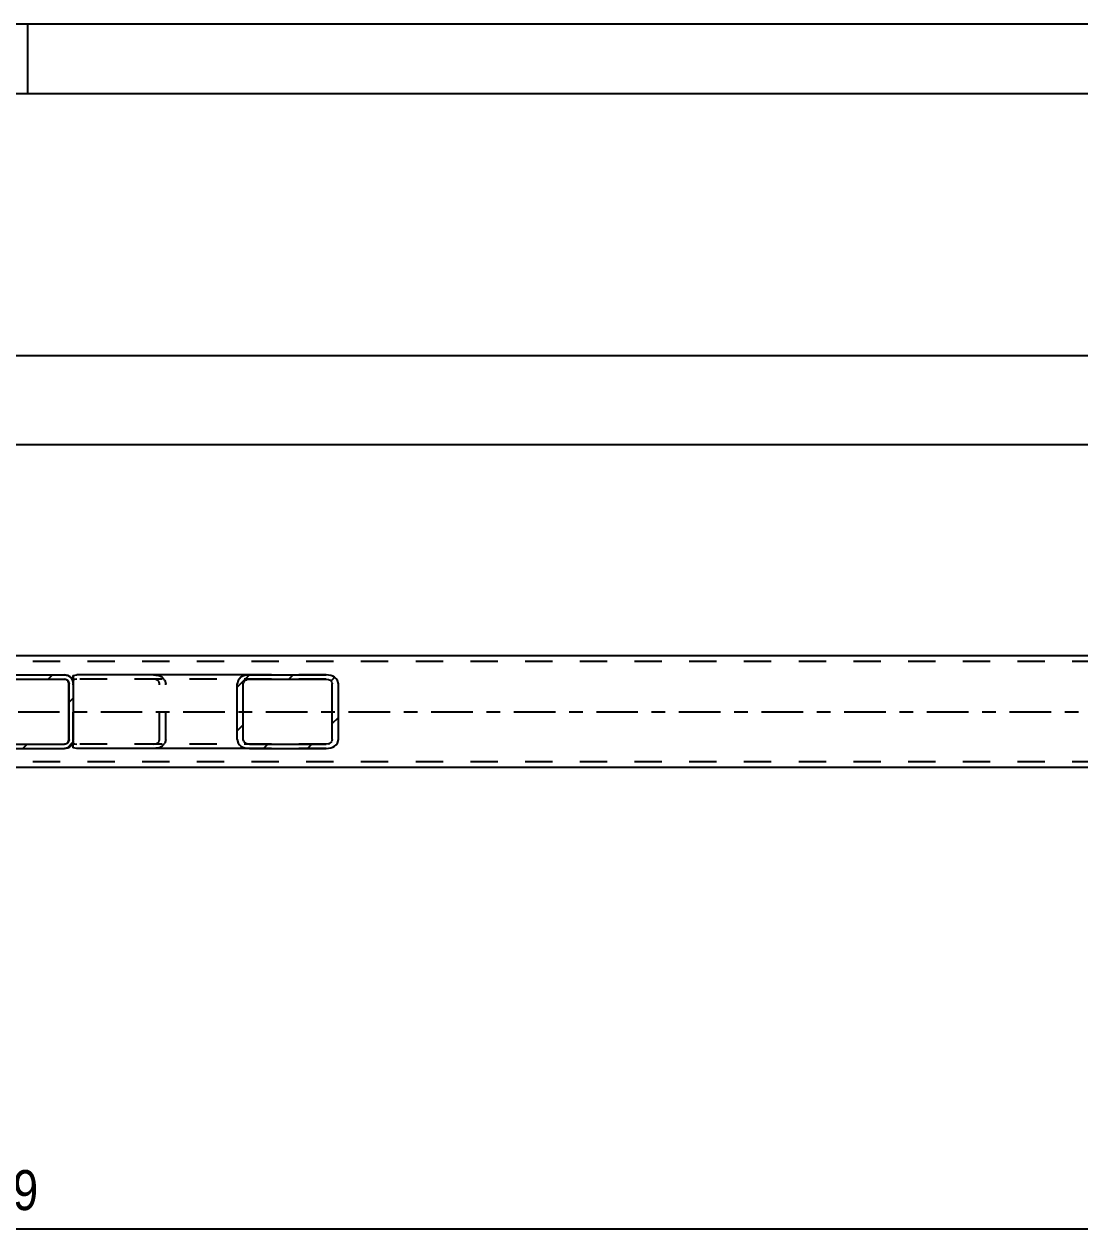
# Model space of a CAD drawing. Header units: millimetres. Extents: x -107 to 734, y -429 to 165.
# Drawn here: x 314.1 to 389.8, y 79 to 165.3 of the extents above; entities that cross this region are included whole.
import ezdxf

# ---------------------------------------------------------------- set-up
doc = ezdxf.new("R2010")
doc.units = ezdxf.units.MM
doc.linetypes.add('DXK_LINE_DOT2', pattern=[3.9198, 1.9599, -1.9599])
doc.linetypes.add('DXK_LINE_DOT3', pattern=[5.9187, 2.979, -0.9799, 0.9799, -0.9799])
doc.styles.add('Arial Narrow', font='ARIALN.TTF', dxfattribs={"height": 0.2})

# ---------------------------------------------------------------- blocks, each defined once
blk = doc.blocks.new('Unknown-761544594-1163')
at = {"color": 5, "linetype": 'Continuous'}
for p, q in [((734.401, 165.331), (-106.599, 165.331)), ((314.401, 160.331), (314.401, 165.331)), ((729.401, 160.331), (-101.599, 160.331))]:
    blk.add_line(p, q, dxfattribs=at)
blk = doc.blocks.new('Part-761544594-5013 - 4872')
at = {"linetype": 'Continuous'}
h = blk.add_hatch(dxfattribs=at)
h.set_pattern_fill('', scale=0.7, style=0, pattern_type=0)
h.set_pattern_definition([(45, (330.2734, 118.7013), (-1.57154, 1.57154), [])])
h.paths.add_polyline_path([(335.77, 118.701), (330.273, 118.701), (329.937, 118.653), (329.651, 118.514), (329.461, 118.306), (329.394, 118.061), (329.394, 114.061), (329.461, 113.816), (329.651, 113.609), (329.937, 113.47), (330.273, 113.421), (335.77, 113.421), (336.107, 113.47), (336.392, 113.609), (336.583, 113.816), (336.65, 114.061), (336.65, 118.061), (336.583, 118.306), (336.392, 118.514), (336.107, 118.653)])
h.paths.add_polyline_path([(336.081, 118.288), (336.176, 118.184), (336.21, 118.061), (336.21, 114.061), (336.176, 113.939), (336.081, 113.835), (335.938, 113.766), (335.77, 113.741), (330.273, 113.741), (330.105, 113.766), (329.962, 113.835), (329.867, 113.939), (329.834, 114.061), (329.834, 118.061), (329.867, 118.184), (329.962, 118.288), (330.105, 118.357), (330.273, 118.381), (335.77, 118.381), (335.938, 118.357)])
at = {"color": 2, "linetype": 'Continuous'}
for p, q in [((317.653, 118.664), (317.91, 118.701)), ((317.653, 118.653), (317.653, 118.664)), ((317.653, 118.514), (317.653, 118.653)), ((317.653, 118.514), (317.653, 118.314)), ((317.654, 118.306), (317.653, 118.514)), ((317.653, 118.314), (317.653, 118.288)), ((317.653, 118.288), (317.653, 118.184)), ((317.654, 118.306), (317.654, 118.131)), ((330.273, 118.701), (317.91, 118.701)), ((329.461, 118.306), (329.394, 118.061)), ((330.273, 118.701), (329.937, 118.653)), ((330.105, 118.357), (330.273, 118.381)), ((330.273, 118.701), (335.77, 118.701)), ((330.273, 118.381), (335.77, 118.381)), ((336.107, 118.653), (335.77, 118.701)), ((335.77, 118.381), (335.938, 118.357)), ((336.65, 118.061), (336.583, 118.306)), ((317.653, 118.184), (317.653, 118.133)), ((329.394, 114.061), (329.394, 118.061)), ((329.834, 118.061), (329.867, 118.184)), ((329.834, 114.061), (329.834, 118.061)), ((336.176, 118.184), (336.21, 118.061)), ((336.21, 114.061), (336.21, 118.061)), ((336.65, 114.061), (336.65, 118.061)), ((317.653, 113.939), (317.653, 113.989)), ((317.654, 113.816), (317.654, 113.992)), ((329.394, 114.061), (329.461, 113.816)), ((329.867, 113.939), (329.834, 114.061)), ((336.21, 114.061), (336.176, 113.939)), ((336.583, 113.816), (336.65, 114.061)), ((317.653, 113.939), (317.653, 113.835)), ((317.653, 113.835), (317.653, 113.809)), ((317.653, 113.609), (317.654, 113.816)), ((317.653, 113.609), (317.653, 113.809)), ((317.653, 113.47), (317.653, 113.609)), ((317.653, 113.459), (317.653, 113.47)), ((317.91, 113.421), (317.653, 113.459)), ((330.273, 113.421), (317.91, 113.421)), ((329.937, 113.47), (330.273, 113.421)), ((330.273, 113.741), (330.105, 113.766)), ((330.273, 113.741), (335.77, 113.741)), ((330.273, 113.421), (335.77, 113.421)), ((335.938, 113.766), (335.77, 113.741)), ((335.77, 113.421), (336.107, 113.47))]:
    blk.add_line(p, q, dxfattribs=at)
at = {"color": 7, "linetype": 'DXK_LINE_DOT2'}
for p, q in [((317.653, 118.664), (317.653, 118.514)), ((317.742, 118.357), (317.653, 118.314)), ((317.91, 118.381), (317.742, 118.357)), ((335.77, 118.381), (317.91, 118.381)), ((323.401, 118.701), (323.737, 118.653)), ((323.569, 118.357), (323.401, 118.381)), ((324.213, 118.306), (324.28, 118.061)), ((335.77, 118.701), (330.273, 118.701)), ((317.653, 118.133), (317.653, 118.061)), ((317.653, 114.061), (317.653, 118.061)), ((317.654, 118.131), (317.654, 118.061)), ((317.654, 114.061), (317.654, 118.061)), ((323.84, 118.061), (323.807, 118.184)), ((323.84, 114.061), (323.84, 118.061)), ((324.28, 114.061), (324.28, 118.061)), ((317.653, 113.989), (317.653, 114.061)), ((317.654, 113.992), (317.654, 114.061)), ((323.807, 113.939), (323.84, 114.061)), ((324.28, 114.061), (324.213, 113.816)), ((317.653, 113.809), (317.742, 113.766)), ((317.653, 113.459), (317.653, 113.609)), ((317.742, 113.766), (317.91, 113.741)), ((335.77, 113.741), (317.91, 113.741)), ((323.401, 113.741), (323.569, 113.766)), ((323.737, 113.47), (323.401, 113.421)), ((335.77, 113.421), (330.273, 113.421))]:
    blk.add_line(p, q, dxfattribs=at)
for centre, radius, start, end in [((323.469, 117.969), 0.401, 32.41043, 75.44525), ((323.536, 117.876), 0.802, 32.41043, 75.44525), ((323.469, 114.154), 0.401, 284.55475, 327.58957), ((323.536, 114.246), 0.802, 284.55475, 327.58957)]:
    blk.add_arc(centre, radius, start, end, dxfattribs=at)
at = {"color": 2, "linetype": 'Continuous'}
for centre, radius, start, end in [((330.138, 117.876), 0.803, 104.53259, 147.55492), ((330.206, 117.968), 0.401, 104.53259, 147.55492), ((335.838, 117.968), 0.401, 32.44508, 75.46741), ((335.905, 117.876), 0.803, 32.44508, 75.46741), ((330.138, 114.247), 0.803, 212.44508, 255.46741), ((330.206, 114.154), 0.401, 212.44508, 255.46741), ((335.838, 114.154), 0.401, 284.53259, 327.55492), ((335.905, 114.247), 0.803, 284.53259, 327.55492)]:
    blk.add_arc(centre, radius, start, end, dxfattribs=at)
blk = doc.blocks.new('Part-761544594-4912 - 4872')
at = {"color": 2, "linetype": 'Continuous'}
for p, q in [((563.653, 120.061), (0.013, 120.061)), ((563.653, 112.061), (4.813, 112.061))]:
    blk.add_line(p, q, dxfattribs=at)
at = {"color": 7, "linetype": 'DXK_LINE_DOT2'}
for p, q in [((563.653, 119.661), (0.001, 119.661)), ((563.653, 112.461), (0.001, 112.461))]:
    blk.add_line(p, q, dxfattribs=at)
at = {"color": 7, "linetype": 'DXK_LINE_DOT3'}
blk.add_line((0.007, 116.061), (563.653, 116.061), dxfattribs=at)
blk = doc.blocks.new('Part-761544594-4980 - 4872')
at = {"linetype": 'Continuous'}
h = blk.add_hatch(dxfattribs=at)
h.set_pattern_fill('', scale=0.7, style=0, pattern_type=0)
h.set_pattern_definition([(45, (313.0276, 118.7013), (-1.57154, 1.57154), [])])
h.paths.add_polyline_path([(317.028, 118.701), (313.028, 118.701), (312.783, 118.653), (312.575, 118.514), (312.436, 118.306), (312.388, 118.061), (312.388, 114.061), (312.436, 113.816), (312.575, 113.609), (312.783, 113.47), (313.028, 113.421), (317.028, 113.421), (317.272, 113.47), (317.48, 113.609), (317.619, 113.816), (317.668, 114.061), (317.668, 118.061), (317.619, 118.306), (317.48, 118.514), (317.272, 118.653)])
h.paths.add_polyline_path([(317.254, 118.288), (317.323, 118.184), (317.348, 118.061), (317.348, 114.061), (317.323, 113.939), (317.254, 113.835), (317.15, 113.766), (317.028, 113.741), (313.028, 113.741), (312.905, 113.766), (312.801, 113.835), (312.732, 113.939), (312.708, 114.061), (312.708, 118.061), (312.732, 118.184), (312.801, 118.288), (312.905, 118.357), (313.028, 118.381), (317.028, 118.381), (317.15, 118.357)])
at = {"color": 2, "linetype": 'Continuous'}
for p, q in [((312.374, 118.065), (312.422, 118.306)), ((312.436, 118.306), (312.388, 118.061)), ((312.768, 118.653), (313.013, 118.701)), ((313.028, 118.701), (312.783, 118.653)), ((312.905, 118.357), (313.028, 118.381)), ((313.013, 118.701), (313.028, 118.701)), ((313.028, 118.701), (313.013, 118.701)), ((313.028, 118.701), (317.028, 118.701)), ((313.028, 118.381), (317.028, 118.381)), ((317.136, 118.357), (317.013, 118.381)), ((317.272, 118.653), (317.028, 118.701)), ((317.028, 118.381), (317.15, 118.357)), ((317.668, 118.061), (317.619, 118.306)), ((312.374, 118.061), (312.388, 118.061)), ((312.388, 114.061), (312.388, 118.061)), ((312.708, 118.061), (312.732, 118.184)), ((312.708, 114.061), (312.708, 118.061)), ((317.333, 118.061), (317.309, 118.184)), ((317.323, 118.184), (317.348, 118.061)), ((317.333, 118.061), (317.348, 118.061)), ((317.333, 114.061), (317.333, 118.061)), ((317.348, 114.061), (317.348, 118.061)), ((317.668, 114.061), (317.668, 118.061)), ((312.374, 114.061), (312.388, 114.061)), ((312.422, 113.816), (312.374, 114.058)), ((312.388, 114.061), (312.436, 113.816)), ((312.732, 113.939), (312.708, 114.061)), ((317.309, 113.939), (317.333, 114.061)), ((317.348, 114.061), (317.323, 113.939)), ((317.333, 114.061), (317.348, 114.061)), ((317.619, 113.816), (317.668, 114.061)), ((313.013, 113.421), (312.768, 113.47)), ((312.783, 113.47), (313.028, 113.421)), ((313.028, 113.741), (312.905, 113.766)), ((313.013, 113.421), (313.028, 113.421)), ((313.028, 113.421), (313.013, 113.421)), ((313.028, 113.741), (317.028, 113.741)), ((313.028, 113.421), (317.028, 113.421)), ((317.013, 113.741), (317.136, 113.766)), ((317.15, 113.766), (317.028, 113.741)), ((317.028, 113.421), (317.272, 113.47))]:
    blk.add_line(p, q, dxfattribs=at)
at = {"color": 7, "linetype": 'DXK_LINE_DOT2'}
for p, q in [((313.013, 118.381), (312.891, 118.357)), ((313.013, 118.381), (313.028, 118.381)), ((313.013, 118.381), (317.013, 118.381)), ((313.028, 118.701), (317.028, 118.701)), ((317.013, 118.701), (317.258, 118.653)), ((317.013, 118.381), (317.028, 118.381)), ((317.604, 118.306), (317.653, 118.061)), ((312.373, 118.061), (312.374, 118.065)), ((312.373, 114.061), (312.373, 118.061)), ((312.373, 118.061), (312.374, 118.061)), ((312.717, 118.184), (312.693, 118.061)), ((312.693, 118.061), (312.708, 118.061)), ((312.693, 114.061), (312.693, 118.061)), ((317.653, 114.061), (317.653, 118.061)), ((317.653, 118.061), (317.668, 118.061)), ((312.373, 114.061), (312.374, 114.061)), ((312.374, 114.058), (312.373, 114.061)), ((312.693, 114.061), (312.708, 114.061)), ((312.693, 114.061), (312.717, 113.939)), ((317.653, 114.061), (317.604, 113.816)), ((317.653, 114.061), (317.668, 114.061)), ((312.891, 113.766), (313.013, 113.741)), ((313.013, 113.741), (313.028, 113.741)), ((313.013, 113.741), (317.013, 113.741)), ((313.028, 113.421), (317.028, 113.421)), ((317.013, 113.741), (317.028, 113.741)), ((317.258, 113.47), (317.013, 113.421))]:
    blk.add_line(p, q, dxfattribs=at)
at = {"color": 2, "linetype": 'Continuous'}
for centre, radius, start, end in [((313.013, 118.061), 0.64, 112.50002, 157.50002), ((313.028, 118.061), 0.64, 112.49998, 157.49998), ((313.028, 118.061), 0.32, 112.49998, 157.49998), ((317.013, 118.061), 0.32, 22.49998, 67.49998), ((317.028, 118.061), 0.32, 22.50002, 67.50002), ((317.028, 118.061), 0.64, 22.50002, 67.50002), ((313.013, 114.061), 0.64, 202.49998, 247.49998), ((313.028, 114.061), 0.64, 202.50002, 247.50002), ((313.028, 114.061), 0.32, 202.50002, 247.50002), ((317.013, 114.061), 0.32, 292.50002, 337.50002), ((317.028, 114.061), 0.32, 292.49998, 337.49998), ((317.028, 114.061), 0.64, 292.49998, 337.49998)]:
    blk.add_arc(centre, radius, start, end, dxfattribs=at)
at = {"color": 7, "linetype": 'DXK_LINE_DOT2'}
for centre, radius, start, end in [((313.013, 118.061), 0.32, 112.50002, 157.50002), ((317.013, 118.061), 0.64, 22.49998, 67.49998), ((313.013, 114.061), 0.32, 202.49998, 247.49998), ((317.013, 114.061), 0.64, 292.50002, 337.50002)]:
    blk.add_arc(centre, radius, start, end, dxfattribs=at)
blk = doc.blocks.new('StraightDimension-761544594-7548 - 4872')
at = {"color": 7, "linetype": 'Continuous'}
blk.add_line((0.013, 135.213), (574.553, 135.213), dxfattribs=at)
blk = doc.blocks.new('StraightDimension-761544594-8649 - 4872')
at = {"color": 7, "linetype": 'Continuous'}
blk.add_line((-1, 141.593), (575.552, 141.593), dxfattribs=at)
blk = doc.blocks.new('StraightDimension-761544594-8787 - 4872')
at = {"color": 7, "linetype": 'Continuous'}
blk.add_line((216.531, 78.999), (406.479, 78.999), dxfattribs=at)
at = {"color": 0}
blk.add_wipeout([(315.761, 79.749), (315.761, 83.949), (307.248, 83.949), (307.248, 79.749)], dxfattribs=at)
at = {"color": 3, "style": 'Arial Narrow'}
blk.add_text('4749', height=2.8633, dxfattribs=at).set_placement((307.848, 80.349))

msp = doc.modelspace()

# ---------------------------------------------------------------- block references
for name in ['Unknown-761544594-1163', 'Part-761544594-4912 - 4872', 'Part-761544594-4980 - 4872', 'Part-761544594-5013 - 4872']:
    msp.add_blockref(name, (0, 0))

# ---------------------------------------------------------------- next in the draw order: block references
for name in ['StraightDimension-761544594-7548 - 4872', 'StraightDimension-761544594-8787 - 4872']:
    msp.add_blockref(name, (0, 0))

# ---------------------------------------------------------------- next in the draw order: block references
msp.add_blockref('StraightDimension-761544594-8649 - 4872', (0, 0))

doc.saveas('drawing.dxf')
